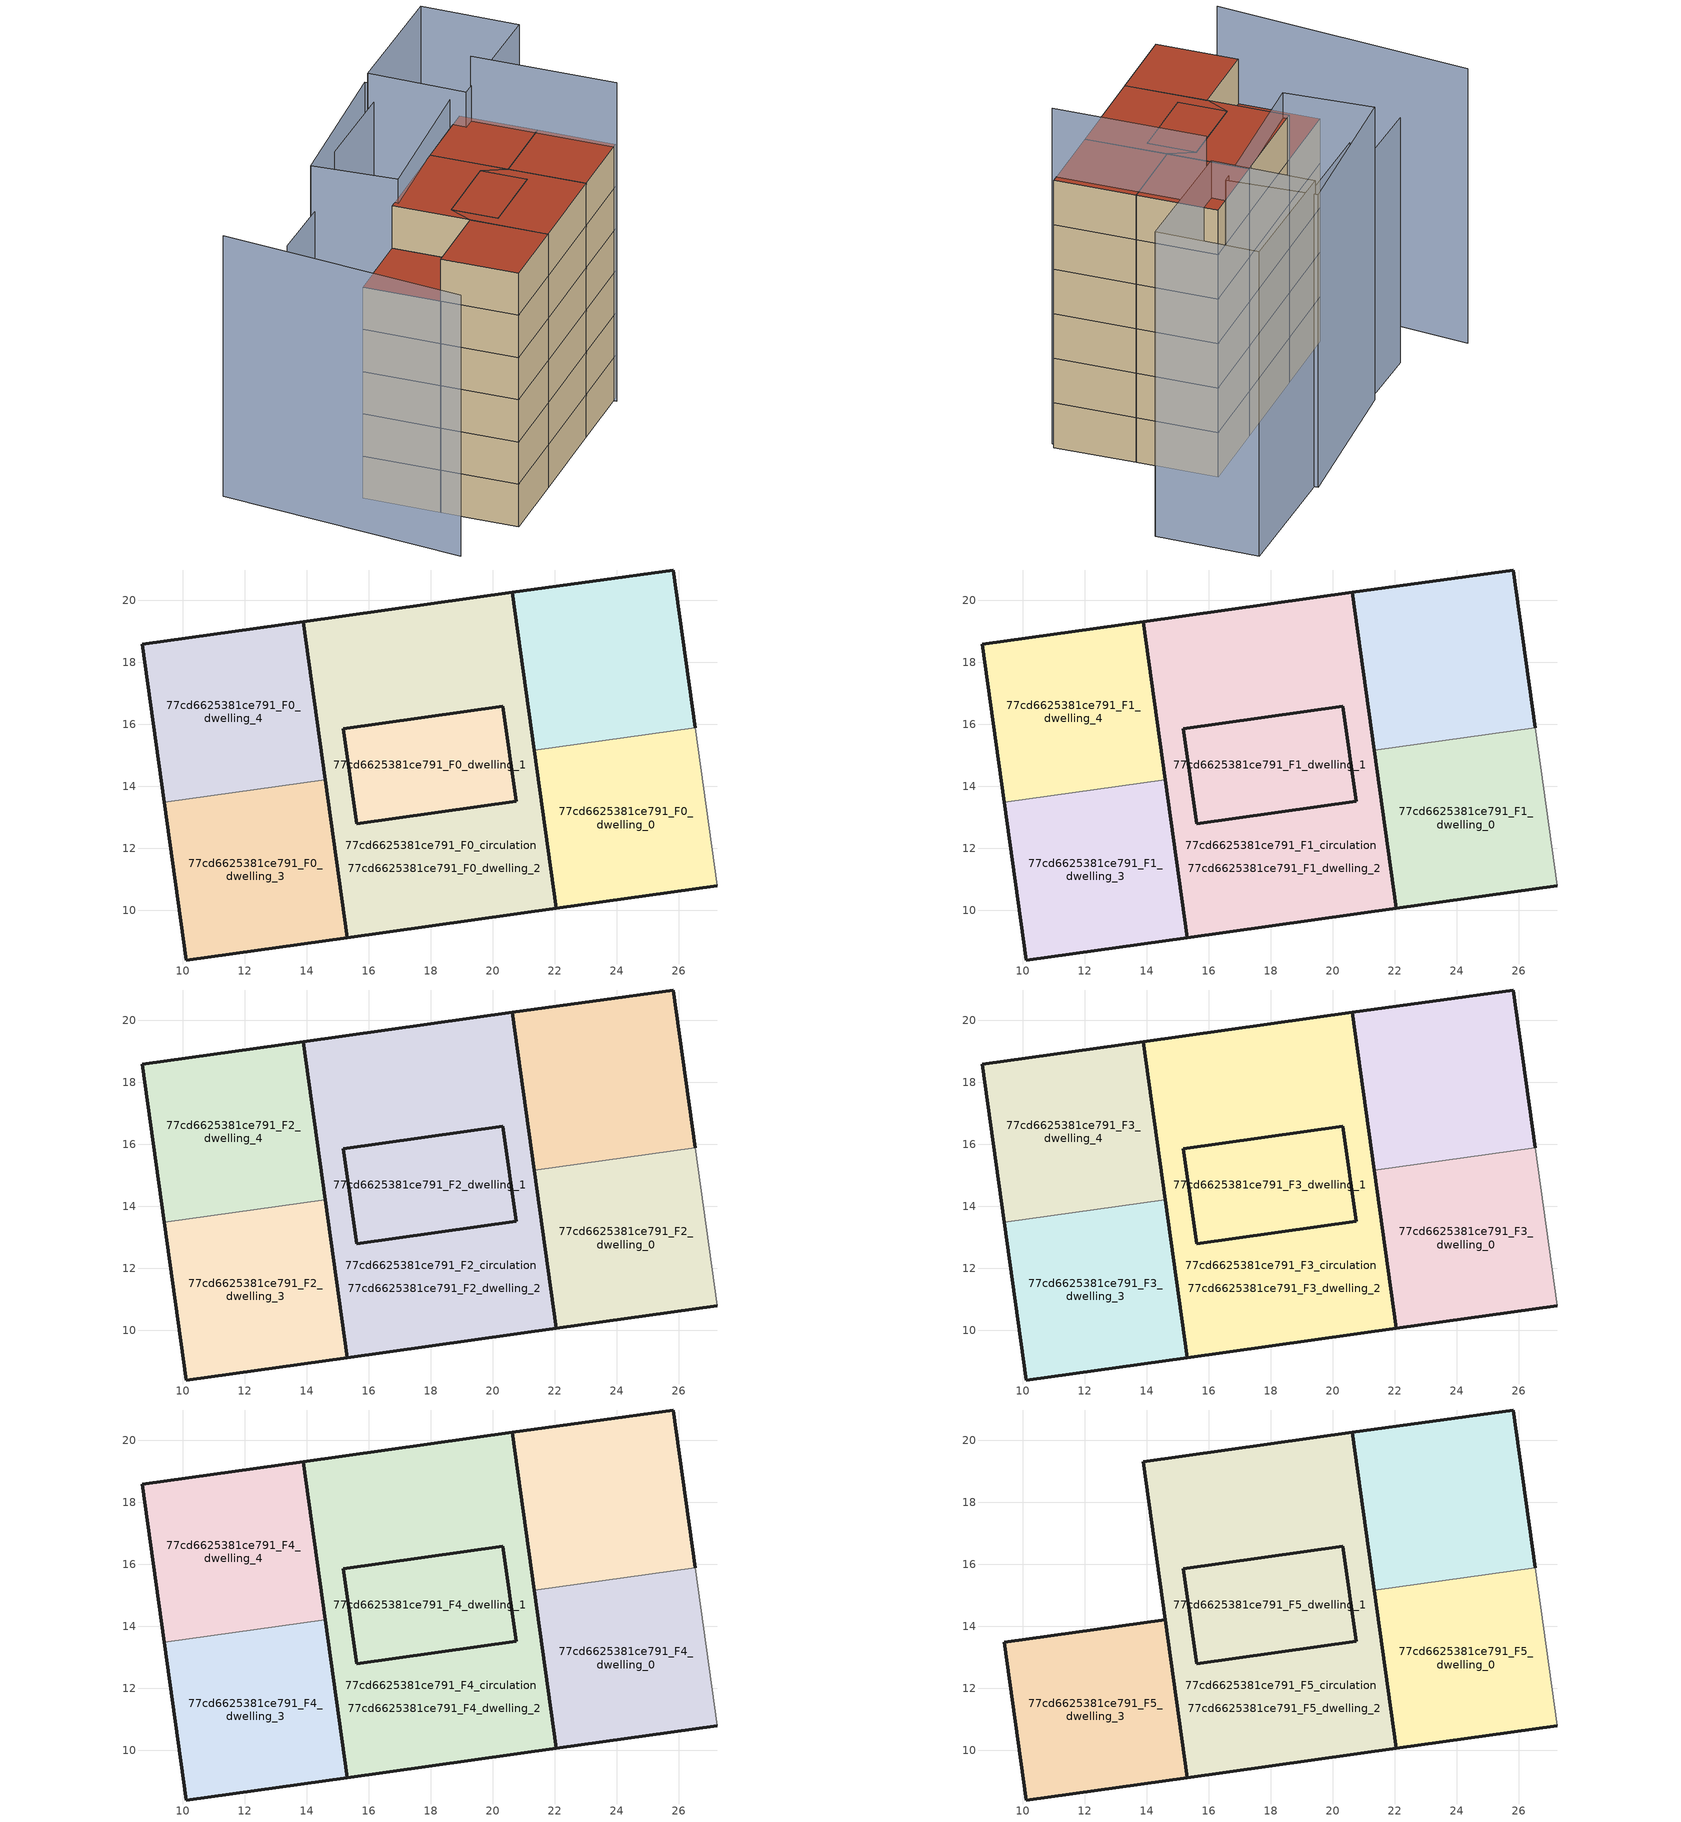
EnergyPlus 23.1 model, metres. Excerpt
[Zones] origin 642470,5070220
77cd6625381ce791_F0_dwelling_0
 floor ground (EU_floor_Construction): 26.55,15.88 27.26,10.78 22.05,10.06 21.34,15.15 z0
 wall outside (EU_wall_Construction): 21.34,15.15 22.05,10.06 27.26,10.78 z0:3
 wall adiabatic (EU_wall_Construction): 27.26,10.78 26.55,15.88 z0:3
 wall to 77cd6625381ce791_F0_dwelling_1 (EU_wall_Construction): 26.55,15.88 21.34,15.15 z0:3
77cd6625381ce791_F0_dwelling_1
 floor ground (EU_floor_Construction): 25.83,20.98 26.55,15.88 21.34,15.15 20.63,20.25 z0; 20.63,20.25 21.34,15.15 22.05,10.06 15.31,9.11 14.6,14.21 13.89,19.31 z0
 wall outside (EU_wall_Construction): 26.55,15.88 25.83,20.98 20.63,20.25 21.34,15.15 z0:3
77cd6625381ce791_F0_dwelling_2
 floor ground (EU_floor_Construction): 25.83,20.98 26.55,15.88 21.34,15.15 20.63,20.25 z0; 20.63,20.25 21.34,15.15 20.33,16.57 15.18,15.85 14.6,14.21 13.89,19.31 z0; 21.34,15.15 22.05,10.06 15.31,9.11 14.6,14.21 15.18,15.85 15.61,12.79 20.76,13.51 20.33,16.57 z0; 20.33,16.57 20.76,13.51 15.61,12.79 15.18,15.85 z0
 wall outside (EU_wall_Construction): 15.31,9.11 22.05,10.06 21.34,15.15 20.63,20.25 13.89,19.31 14.6,14.21 15.31,9.11 z0:3
77cd6625381ce791_F0_dwelling_3
 floor ground (EU_floor_Construction): 14.6,14.21 15.31,9.11 10.11,8.39 9.39,13.49 z0
 wall outside (EU_wall_Construction): 9.39,13.49 10.11,8.39 15.31,9.11 14.6,14.21 z0:3
 wall to 77cd6625381ce791_F0_dwelling_4 (EU_wall_Construction): 14.6,14.21 9.39,13.49 z0:3
77cd6625381ce791_F0_dwelling_4
 floor ground (EU_floor_Construction): 13.89,19.31 14.6,14.21 9.39,13.49 8.68,18.58 z0
 wall outside (EU_wall_Construction): 14.6,14.21 13.89,19.31 8.68,18.58 9.39,13.49 z0:3
77cd6625381ce791_F0_circulation
 floor ground (EU_floor_Construction): 20.33,16.57 20.76,13.51 15.61,12.79 15.18,15.85 z0; 21.34,15.15 22.05,10.06 15.31,9.11 14.6,14.21 15.18,15.85 15.61,12.79 20.76,13.51 20.33,16.57 z0; 20.63,20.25 21.34,15.15 20.33,16.57 15.18,15.85 14.6,14.21 13.89,19.31 z0
 wall outside (EU_wall_Construction): 15.18,15.85 15.61,12.79 20.76,13.51 20.33,16.57 15.18,15.85 z0:3
77cd6625381ce791_F1_dwelling_0
 floor to 77cd6625381ce791_F0_dwelling_0 (EU_floor_Construction): 26.55,15.88 27.26,10.78 22.05,10.06 21.34,15.15 z3
 wall outside (EU_wall_Construction): 21.34,15.15 22.05,10.06 27.26,10.78 z3:6
 wall adiabatic (EU_wall_Construction): 27.26,10.78 26.55,15.88 z3:6
 wall to 77cd6625381ce791_F1_dwelling_1 (EU_wall_Construction): 26.55,15.88 21.34,15.15 z3:6
77cd6625381ce791_F1_dwelling_1
 floor outside (EU_floor_Construction): 26.55,15.88 25.83,20.98 20.63,20.25 21.34,15.15 z3
 floor to 77cd6625381ce791_F0_dwelling_1 (EU_floor_Construction): 22.05,10.06 21.34,15.15 20.63,20.25 13.89,19.31 14.6,14.21 15.31,9.11 z3
 wall outside (EU_wall_Construction): 26.55,15.88 25.83,20.98 20.63,20.25 21.34,15.15 z3:6
77cd6625381ce791_F1_dwelling_2
 floor outside (EU_floor_Construction): 20.63,20.25 21.34,15.15 20.33,16.57 15.18,15.85 14.6,14.21 13.89,19.31 z3; 20.33,16.57 20.76,13.51 15.61,12.79 15.18,15.85 z3
 floor to 77cd6625381ce791_F0_dwelling_2 (EU_floor_Construction): 25.83,20.98 26.55,15.88 21.34,15.15 20.63,20.25 z3; 21.34,15.15 22.05,10.06 15.31,9.11 14.6,14.21 15.18,15.85 15.61,12.79 20.76,13.51 20.33,16.57 z3
 wall outside (EU_wall_Construction): 15.31,9.11 22.05,10.06 21.34,15.15 20.63,20.25 13.89,19.31 14.6,14.21 15.31,9.11 z3:6
77cd6625381ce791_F1_dwelling_3
 floor to 77cd6625381ce791_F0_dwelling_3 (EU_floor_Construction): 14.6,14.21 15.31,9.11 10.11,8.39 9.39,13.49 z3
 wall outside (EU_wall_Construction): 9.39,13.49 10.11,8.39 15.31,9.11 14.6,14.21 z3:6
 wall to 77cd6625381ce791_F1_dwelling_4 (EU_wall_Construction): 14.6,14.21 9.39,13.49 z3:6
77cd6625381ce791_F1_dwelling_4
 floor to 77cd6625381ce791_F0_dwelling_4 (EU_floor_Construction): 13.89,19.31 14.6,14.21 9.39,13.49 8.68,18.58 z3
 wall outside (EU_wall_Construction): 14.6,14.21 13.89,19.31 8.68,18.58 9.39,13.49 z3:6
77cd6625381ce791_F1_circulation
 floor to 77cd6625381ce791_F0_circulation (EU_floor_Construction): 20.33,16.57 20.76,13.51 15.61,12.79 15.18,15.85 z3; 21.34,15.15 22.05,10.06 15.31,9.11 14.6,14.21 15.18,15.85 15.61,12.79 20.76,13.51 20.33,16.57 z3; 20.63,20.25 21.34,15.15 20.33,16.57 15.18,15.85 14.6,14.21 13.89,19.31 z3
 wall outside (EU_wall_Construction): 15.18,15.85 15.61,12.79 20.76,13.51 20.33,16.57 15.18,15.85 z3:6
77cd6625381ce791_F2_dwelling_0
 floor to 77cd6625381ce791_F1_dwelling_0 (EU_floor_Construction): 26.55,15.88 27.26,10.78 22.05,10.06 21.34,15.15 z6
 wall outside (EU_wall_Construction): 21.34,15.15 22.05,10.06 27.26,10.78 z6:9
 wall adiabatic (EU_wall_Construction): 27.26,10.78 26.55,15.88 z6:9
 wall to 77cd6625381ce791_F2_dwelling_1 (EU_wall_Construction): 26.55,15.88 21.34,15.15 z6:9
77cd6625381ce791_F2_dwelling_1
 floor outside (EU_floor_Construction): 26.55,15.88 25.83,20.98 20.63,20.25 21.34,15.15 z6
 floor to 77cd6625381ce791_F1_dwelling_1 (EU_floor_Construction): 22.05,10.06 21.34,15.15 20.63,20.25 13.89,19.31 14.6,14.21 15.31,9.11 z6
 wall outside (EU_wall_Construction): 26.55,15.88 25.83,20.98 20.63,20.25 21.34,15.15 z6:9
77cd6625381ce791_F2_dwelling_2
 floor outside (EU_floor_Construction): 20.63,20.25 21.34,15.15 20.33,16.57 15.18,15.85 14.6,14.21 13.89,19.31 z6; 20.33,16.57 20.76,13.51 15.61,12.79 15.18,15.85 z6
 floor to 77cd6625381ce791_F1_dwelling_2 (EU_floor_Construction): 25.83,20.98 26.55,15.88 21.34,15.15 20.63,20.25 z6; 21.34,15.15 22.05,10.06 15.31,9.11 14.6,14.21 15.18,15.85 15.61,12.79 20.76,13.51 20.33,16.57 z6
 wall outside (EU_wall_Construction): 15.31,9.11 22.05,10.06 21.34,15.15 20.63,20.25 13.89,19.31 14.6,14.21 15.31,9.11 z6:9
77cd6625381ce791_F2_dwelling_3
 floor to 77cd6625381ce791_F1_dwelling_3 (EU_floor_Construction): 14.6,14.21 15.31,9.11 10.11,8.39 9.39,13.49 z6
 wall outside (EU_wall_Construction): 9.39,13.49 10.11,8.39 15.31,9.11 14.6,14.21 z6:9
 wall to 77cd6625381ce791_F2_dwelling_4 (EU_wall_Construction): 14.6,14.21 9.39,13.49 z6:9
77cd6625381ce791_F2_dwelling_4
 floor to 77cd6625381ce791_F1_dwelling_4 (EU_floor_Construction): 13.89,19.31 14.6,14.21 9.39,13.49 8.68,18.58 z6
 wall outside (EU_wall_Construction): 14.6,14.21 13.89,19.31 8.68,18.58 9.39,13.49 z6:9
77cd6625381ce791_F2_circulation
 floor to 77cd6625381ce791_F1_circulation (EU_floor_Construction): 20.33,16.57 20.76,13.51 15.61,12.79 15.18,15.85 z6; 21.34,15.15 22.05,10.06 15.31,9.11 14.6,14.21 15.18,15.85 15.61,12.79 20.76,13.51 20.33,16.57 z6; 20.63,20.25 21.34,15.15 20.33,16.57 15.18,15.85 14.6,14.21 13.89,19.31 z6
 wall outside (EU_wall_Construction): 15.18,15.85 15.61,12.79 20.76,13.51 20.33,16.57 15.18,15.85 z6:9
77cd6625381ce791_F3_dwelling_0
 floor to 77cd6625381ce791_F2_dwelling_0 (EU_floor_Construction): 26.55,15.88 27.26,10.78 22.05,10.06 21.34,15.15 z9
 wall outside (EU_wall_Construction): 21.34,15.15 22.05,10.06 27.26,10.78 z9:12
 wall adiabatic (EU_wall_Construction): 27.26,10.78 26.55,15.88 z9:12
 wall to 77cd6625381ce791_F3_dwelling_1 (EU_wall_Construction): 26.55,15.88 21.34,15.15 z9:12
77cd6625381ce791_F3_dwelling_1
 floor outside (EU_floor_Construction): 26.55,15.88 25.83,20.98 20.63,20.25 21.34,15.15 z9
 floor to 77cd6625381ce791_F2_dwelling_1 (EU_floor_Construction): 22.05,10.06 21.34,15.15 20.63,20.25 13.89,19.31 14.6,14.21 15.31,9.11 z9
 wall outside (EU_wall_Construction): 26.55,15.88 25.83,20.98 20.63,20.25 21.34,15.15 z9:12
77cd6625381ce791_F3_dwelling_2
 floor outside (EU_floor_Construction): 20.63,20.25 21.34,15.15 20.33,16.57 15.18,15.85 14.6,14.21 13.89,19.31 z9; 20.33,16.57 20.76,13.51 15.61,12.79 15.18,15.85 z9
 floor to 77cd6625381ce791_F2_dwelling_2 (EU_floor_Construction): 25.83,20.98 26.55,15.88 21.34,15.15 20.63,20.25 z9; 21.34,15.15 22.05,10.06 15.31,9.11 14.6,14.21 15.18,15.85 15.61,12.79 20.76,13.51 20.33,16.57 z9
 wall outside (EU_wall_Construction): 15.31,9.11 22.05,10.06 21.34,15.15 20.63,20.25 13.89,19.31 14.6,14.21 15.31,9.11 z9:12
77cd6625381ce791_F3_dwelling_3
 floor to 77cd6625381ce791_F2_dwelling_3 (EU_floor_Construction): 14.6,14.21 15.31,9.11 10.11,8.39 9.39,13.49 z9
 wall outside (EU_wall_Construction): 9.39,13.49 10.11,8.39 15.31,9.11 14.6,14.21 z9:12
 wall to 77cd6625381ce791_F3_dwelling_4 (EU_wall_Construction): 14.6,14.21 9.39,13.49 z9:12
77cd6625381ce791_F3_dwelling_4
 floor to 77cd6625381ce791_F2_dwelling_4 (EU_floor_Construction): 13.89,19.31 14.6,14.21 9.39,13.49 8.68,18.58 z9
 wall outside (EU_wall_Construction): 14.6,14.21 13.89,19.31 8.68,18.58 9.39,13.49 z9:12
77cd6625381ce791_F3_circulation
 floor to 77cd6625381ce791_F2_circulation (EU_floor_Construction): 20.33,16.57 20.76,13.51 15.61,12.79 15.18,15.85 z9; 21.34,15.15 22.05,10.06 15.31,9.11 14.6,14.21 15.18,15.85 15.61,12.79 20.76,13.51 20.33,16.57 z9; 20.63,20.25 21.34,15.15 20.33,16.57 15.18,15.85 14.6,14.21 13.89,19.31 z9
 wall outside (EU_wall_Construction): 15.18,15.85 15.61,12.79 20.76,13.51 20.33,16.57 15.18,15.85 z9:12
77cd6625381ce791_F4_dwelling_0
 floor to 77cd6625381ce791_F3_dwelling_0 (EU_floor_Construction): 26.55,15.88 27.26,10.78 22.05,10.06 21.34,15.15 z12
 wall outside (EU_wall_Construction): 21.34,15.15 22.05,10.06 27.26,10.78 z12:15
 wall adiabatic (EU_wall_Construction): 27.26,10.78 26.55,15.88 z12:15
 wall to 77cd6625381ce791_F4_dwelling_1 (EU_wall_Construction): 26.55,15.88 21.34,15.15 z12:15
77cd6625381ce791_F4_dwelling_1
 floor outside (EU_floor_Construction): 26.55,15.88 25.83,20.98 20.63,20.25 21.34,15.15 z12
 floor to 77cd6625381ce791_F3_dwelling_1 (EU_floor_Construction): 22.05,10.06 21.34,15.15 20.63,20.25 13.89,19.31 14.6,14.21 15.31,9.11 z12
 wall outside (EU_wall_Construction): 26.55,15.88 25.83,20.98 20.63,20.25 21.34,15.15 z12:15
77cd6625381ce791_F4_dwelling_2
 floor outside (EU_floor_Construction): 20.63,20.25 21.34,15.15 20.33,16.57 15.18,15.85 14.6,14.21 13.89,19.31 z12; 20.33,16.57 20.76,13.51 15.61,12.79 15.18,15.85 z12
 floor to 77cd6625381ce791_F3_dwelling_2 (EU_floor_Construction): 25.83,20.98 26.55,15.88 21.34,15.15 20.63,20.25 z12; 21.34,15.15 22.05,10.06 15.31,9.11 14.6,14.21 15.18,15.85 15.61,12.79 20.76,13.51 20.33,16.57 z12
 wall outside (EU_wall_Construction): 15.31,9.11 22.05,10.06 21.34,15.15 20.63,20.25 13.89,19.31 14.6,14.21 15.31,9.11 z12:15
77cd6625381ce791_F4_dwelling_3
 floor to 77cd6625381ce791_F3_dwelling_3 (EU_floor_Construction): 14.6,14.21 15.31,9.11 10.11,8.39 9.39,13.49 z12
 wall outside (EU_wall_Construction): 9.39,13.49 10.11,8.39 15.31,9.11 14.6,14.21 z12:15
 wall to 77cd6625381ce791_F4_dwelling_4 (EU_wall_Construction): 14.6,14.21 9.39,13.49 z12:15
77cd6625381ce791_F4_dwelling_4
 floor to 77cd6625381ce791_F3_dwelling_4 (EU_floor_Construction): 13.89,19.31 14.6,14.21 9.39,13.49 8.68,18.58 z12
 wall outside (EU_wall_Construction): 14.6,14.21 13.89,19.31 8.68,18.58 9.39,13.49 z12:15
 roof outside (EU_roof_Construction): 14.6,14.21 13.89,19.31 8.68,18.58 9.39,13.49 z15
77cd6625381ce791_F4_circulation
 floor to 77cd6625381ce791_F3_circulation (EU_floor_Construction): 20.33,16.57 20.76,13.51 15.61,12.79 15.18,15.85 z12; 21.34,15.15 22.05,10.06 15.31,9.11 14.6,14.21 15.18,15.85 15.61,12.79 20.76,13.51 20.33,16.57 z12; 20.63,20.25 21.34,15.15 20.33,16.57 15.18,15.85 14.6,14.21 13.89,19.31 z12
 wall outside (EU_wall_Construction): 15.18,15.85 15.61,12.79 20.76,13.51 20.33,16.57 15.18,15.85 z12:15
77cd6625381ce791_F5_dwelling_0
 floor to 77cd6625381ce791_F4_dwelling_0 (EU_floor_Construction): 26.55,15.88 27.26,10.78 22.05,10.06 21.34,15.15 z15
 wall outside (EU_wall_Construction): 21.34,15.15 22.05,10.06 27.26,10.78 z15:18
 wall adiabatic (EU_wall_Construction): 27.26,10.78 26.55,15.88 z15:18
 wall to 77cd6625381ce791_F5_dwelling_1 (EU_wall_Construction): 26.55,15.88 21.34,15.15 z15:18
 roof outside (EU_roof_Construction): 27.26,10.78 26.55,15.88 21.34,15.15 22.05,10.06 z18
77cd6625381ce791_F5_dwelling_1
 floor outside (EU_floor_Construction): 26.55,15.88 25.83,20.98 20.63,20.25 21.34,15.15 z15
 floor to 77cd6625381ce791_F4_dwelling_1 (EU_floor_Construction): 22.05,10.06 21.34,15.15 20.63,20.25 13.89,19.31 14.6,14.21 15.31,9.11 z15
 wall outside (EU_wall_Construction): 26.55,15.88 25.83,20.98 20.63,20.25 21.34,15.15 z15:18
 roof outside (EU_roof_Construction): 20.63,20.25 21.34,15.15 22.05,10.06 15.31,9.11 14.6,14.21 13.89,19.31 z18; 25.83,20.98 26.55,15.88 21.34,15.15 20.63,20.25 z18
77cd6625381ce791_F5_dwelling_2
 floor outside (EU_floor_Construction): 20.63,20.25 21.34,15.15 20.33,16.57 15.18,15.85 14.6,14.21 13.89,19.31 z15; 20.33,16.57 20.76,13.51 15.61,12.79 15.18,15.85 z15
 floor to 77cd6625381ce791_F4_dwelling_2 (EU_floor_Construction): 25.83,20.98 26.55,15.88 21.34,15.15 20.63,20.25 z15; 21.34,15.15 22.05,10.06 15.31,9.11 14.6,14.21 15.18,15.85 15.61,12.79 20.76,13.51 20.33,16.57 z15
 wall outside (EU_wall_Construction): 15.31,9.11 22.05,10.06 21.34,15.15 20.63,20.25 13.89,19.31 14.6,14.21 15.31,9.11 z15:18
 roof outside (EU_roof_Construction): 22.05,10.06 21.34,15.15 20.33,16.57 20.76,13.51 15.61,12.79 15.18,15.85 14.6,14.21 15.31,9.11 z18; 21.34,15.15 20.63,20.25 13.89,19.31 14.6,14.21 15.18,15.85 20.33,16.57 z18; 26.55,15.88 25.83,20.98 20.63,20.25 21.34,15.15 z18; 20.76,13.51 20.33,16.57 15.18,15.85 15.61,12.79 z18
77cd6625381ce791_F5_dwelling_3
 floor to 77cd6625381ce791_F4_dwelling_3 (EU_floor_Construction): 14.6,14.21 15.31,9.11 10.11,8.39 9.39,13.49 z15
 wall outside (EU_wall_Construction): 15.31,9.11 14.6,14.21 9.39,13.49 10.11,8.39 15.31,9.11 z15:18
 roof outside (EU_roof_Construction): 15.31,9.11 14.6,14.21 9.39,13.49 10.11,8.39 z18
77cd6625381ce791_F5_circulation
 floor to 77cd6625381ce791_F4_circulation (EU_floor_Construction): 20.33,16.57 20.76,13.51 15.61,12.79 15.18,15.85 z15; 21.34,15.15 22.05,10.06 15.31,9.11 14.6,14.21 15.18,15.85 15.61,12.79 20.76,13.51 20.33,16.57 z15; 20.63,20.25 21.34,15.15 20.33,16.57 15.18,15.85 14.6,14.21 13.89,19.31 z15
 wall outside (EU_wall_Construction): 15.18,15.85 15.61,12.79 20.76,13.51 20.33,16.57 15.18,15.85 z15:18
 roof outside (EU_roof_Construction): 20.76,13.51 20.33,16.57 15.18,15.85 15.61,12.79 z18; 21.34,15.15 20.63,20.25 13.89,19.31 14.6,14.21 15.18,15.85 20.33,16.57 z18; 22.05,10.06 21.34,15.15 20.33,16.57 20.76,13.51 15.61,12.79 15.18,15.85 14.6,14.21 15.31,9.11 z18
shading: 4.83,26.31 5.16,9.83 z0:18.5; 26.89,10.5 25.57,20.03 z0:22.6; 25.17,21.11 14.36,19.12 / 14.36,19.12 13.33,24.7 / 13.33,24.7 24.14,26.7 / 24.14,26.7 25.17,21.11 z0:19.7; 23.97,26.42 32.98,27.53 / 32.98,27.53 33.79,21.04 / 33.79,21.04 24.77,19.93 / 24.77,19.93 23.97,26.42 z0:20.5; 23.28,25.63 16.66,24.82 z0:19; 16.66,24.82 8.76,23.92 z0:16.5
[Building]
EU S2 Campaign: North Axis=0; Terrain=City; Solar Distribution=FullExterior
[Site:Location]
Lyon-Bron: Latitude=45.75; Longitude=5; Time Zone=1; Elevation=198
[SizingPeriod:WeatherFileDays]
AnnualSizingPeriod: Begin Month=1; Begin Day of Month=1; End Month=12; End Day of Month=31; Day of Week for Start Day=Monday; Use Weather File Daylight Saving Period=No; Use Weather File Rain and Snow Indicators=No
[MATERIAL]
EU_InternalMass_Material: Roughness=MediumRough; Thickness=0.1; Conductivity=1; Density=1800; Specific Heat=900; Thermal Absorptance=0.9; Solar Absorptance=0.7; Visible Absorptance=0.7
[MATERIAL:NOMASS] Roughness=MediumRough; Thermal Absorptance=0.9; Solar Absorptance=0.7; Visible Absorptance=0.7
Name | Thermal Resistance
EU_wall_NoMass | 0.776494
EU_roof_NoMass | 0.486893
EU_floor_NoMass | 0.421597
[CONSTRUCTION]
EU_wall_Construction: EU_wall_NoMass
EU_roof_Construction: EU_roof_NoMass
EU_floor_Construction: EU_floor_NoMass
EU_InternalMass_Construction: EU_InternalMass_Material
[ZONE] Type=1; Multiplier=1; Ceiling Height=autocalculate; Floor Area=autocalculate; Part of Total Floor Area=Yes
Name | Volume
77cd6625381ce791_F0_dwelling_0; 77cd6625381ce791_F1_dwelling_0; 77cd6625381ce791_F2_dwelling_0; 77cd6625381ce791_F3_dwelling_0; 77cd6625381ce791_F4_dwelling_0; 77cd6625381ce791_F5_dwelling_0; 77cd6625381ce791_F0_dwelling_4; 77cd6625381ce791_F1_dwelling_4; 77cd6625381ce791_F2_dwelling_4; 77cd6625381ce791_F3_dwelling_4; 77cd6625381ce791_F4_dwelling_4 | 81.104
77cd6625381ce791_F0_dwelling_1; 77cd6625381ce791_F1_dwelling_1; 77cd6625381ce791_F2_dwelling_1; 77cd6625381ce791_F3_dwelling_1; 77cd6625381ce791_F4_dwelling_1; 77cd6625381ce791_F5_dwelling_1 | 291.437
77cd6625381ce791_F0_dwelling_2 | 291.439
77cd6625381ce791_F1_dwelling_2; 77cd6625381ce791_F2_dwelling_2; 77cd6625381ce791_F3_dwelling_2; 77cd6625381ce791_F4_dwelling_2; 77cd6625381ce791_F5_dwelling_2 | 291.44
77cd6625381ce791_F0_dwelling_3; 77cd6625381ce791_F1_dwelling_3; 77cd6625381ce791_F2_dwelling_3; 77cd6625381ce791_F3_dwelling_3; 77cd6625381ce791_F4_dwelling_3; 77cd6625381ce791_F5_dwelling_3 | 81.1033
77cd6625381ce791_F0_circulation; 77cd6625381ce791_F1_circulation; 77cd6625381ce791_F2_circulation; 77cd6625381ce791_F3_circulation; 77cd6625381ce791_F4_circulation; 77cd6625381ce791_F5_circulation | 210.335
[INTERNALMASS] Construction=EU_InternalMass_Construction
Name | Zone or ZoneList | Surface Area
77cd6625381ce791_F0_dwelling_0_EU_InternalMass | 77cd6625381ce791_F0_dwelling_0 | 27.0345
77cd6625381ce791_F0_dwelling_1_EU_InternalMass | 77cd6625381ce791_F0_dwelling_1 | 27.0345
77cd6625381ce791_F0_dwelling_2_EU_InternalMass | 77cd6625381ce791_F0_dwelling_2 | 54.069
77cd6625381ce791_F0_dwelling_3_EU_InternalMass | 77cd6625381ce791_F0_dwelling_3 | 27.0345
77cd6625381ce791_F0_dwelling_4_EU_InternalMass | 77cd6625381ce791_F0_dwelling_4 | 27.0345
77cd6625381ce791_F1_dwelling_0_EU_InternalMass | 77cd6625381ce791_F1_dwelling_0 | 27.0345
77cd6625381ce791_F1_dwelling_1_EU_InternalMass | 77cd6625381ce791_F1_dwelling_1 | 27.0345
77cd6625381ce791_F1_dwelling_2_EU_InternalMass | 77cd6625381ce791_F1_dwelling_2 | 54.069
77cd6625381ce791_F1_dwelling_3_EU_InternalMass | 77cd6625381ce791_F1_dwelling_3 | 27.0345
77cd6625381ce791_F1_dwelling_4_EU_InternalMass | 77cd6625381ce791_F1_dwelling_4 | 27.0345
77cd6625381ce791_F2_dwelling_0_EU_InternalMass | 77cd6625381ce791_F2_dwelling_0 | 27.0345
77cd6625381ce791_F2_dwelling_1_EU_InternalMass | 77cd6625381ce791_F2_dwelling_1 | 27.0345
77cd6625381ce791_F2_dwelling_2_EU_InternalMass | 77cd6625381ce791_F2_dwelling_2 | 54.069
77cd6625381ce791_F2_dwelling_3_EU_InternalMass | 77cd6625381ce791_F2_dwelling_3 | 27.0345
77cd6625381ce791_F2_dwelling_4_EU_InternalMass | 77cd6625381ce791_F2_dwelling_4 | 27.0345
77cd6625381ce791_F3_dwelling_0_EU_InternalMass | 77cd6625381ce791_F3_dwelling_0 | 27.0345
77cd6625381ce791_F3_dwelling_1_EU_InternalMass | 77cd6625381ce791_F3_dwelling_1 | 27.0345
77cd6625381ce791_F3_dwelling_2_EU_InternalMass | 77cd6625381ce791_F3_dwelling_2 | 54.069
77cd6625381ce791_F3_dwelling_3_EU_InternalMass | 77cd6625381ce791_F3_dwelling_3 | 27.0345
77cd6625381ce791_F3_dwelling_4_EU_InternalMass | 77cd6625381ce791_F3_dwelling_4 | 27.0345
77cd6625381ce791_F4_dwelling_0_EU_InternalMass | 77cd6625381ce791_F4_dwelling_0 | 27.0345
77cd6625381ce791_F4_dwelling_1_EU_InternalMass | 77cd6625381ce791_F4_dwelling_1 | 27.0345
77cd6625381ce791_F4_dwelling_2_EU_InternalMass | 77cd6625381ce791_F4_dwelling_2 | 54.069
77cd6625381ce791_F4_dwelling_3_EU_InternalMass | 77cd6625381ce791_F4_dwelling_3 | 27.0345
77cd6625381ce791_F4_dwelling_4_EU_InternalMass | 77cd6625381ce791_F4_dwelling_4 | 27.0345
77cd6625381ce791_F5_dwelling_0_EU_InternalMass | 77cd6625381ce791_F5_dwelling_0 | 40.5517
77cd6625381ce791_F5_dwelling_1_EU_InternalMass | 77cd6625381ce791_F5_dwelling_1 | 40.5517
77cd6625381ce791_F5_dwelling_2_EU_InternalMass | 77cd6625381ce791_F5_dwelling_2 | 40.5517
77cd6625381ce791_F5_dwelling_3_EU_InternalMass | 77cd6625381ce791_F5_dwelling_3 | 40.5517
[OTHEREQUIPMENT] Fuel Type=Electricity; Design Level Calculation Method=Watts/Area; Power per Zone Floor Area=1; Fraction Latent=0; Fraction Radiant=0; Fraction Lost=0; Carbon Dioxide Generation Rate=0; EndUse Subcategory=EU_Step8_InternalGains
Name | Zone or ZoneList or Space or SpaceList | Schedule
EU_Step8_InternalGain_77cd6625381ce791_F0_dwelling_0_f000 | 77cd6625381ce791_F0_dwelling_0 | EU_Step8_GainSchedule_77cd6625381ce791_F0_dwelling_0_f000
EU_Step8_InternalGain_77cd6625381ce791_F0_dwelling_1_f000 | 77cd6625381ce791_F0_dwelling_1 | EU_Step8_GainSchedule_77cd6625381ce791_F0_dwelling_1_f000
EU_Step8_InternalGain_77cd6625381ce791_F0_dwelling_2_f000 | 77cd6625381ce791_F0_dwelling_2 | EU_Step8_GainSchedule_77cd6625381ce791_F0_dwelling_2_f000
EU_Step8_InternalGain_77cd6625381ce791_F0_dwelling_3_f000 | 77cd6625381ce791_F0_dwelling_3 | EU_Step8_GainSchedule_77cd6625381ce791_F0_dwelling_3_f000
EU_Step8_InternalGain_77cd6625381ce791_F0_dwelling_4_f000 | 77cd6625381ce791_F0_dwelling_4 | EU_Step8_GainSchedule_77cd6625381ce791_F0_dwelling_4_f000
EU_Step8_InternalGain_77cd6625381ce791_F1_dwelling_0_f000 | 77cd6625381ce791_F1_dwelling_0 | EU_Step8_GainSchedule_77cd6625381ce791_F1_dwelling_0_f000
EU_Step8_InternalGain_77cd6625381ce791_F1_dwelling_1_f000 | 77cd6625381ce791_F1_dwelling_1 | EU_Step8_GainSchedule_77cd6625381ce791_F1_dwelling_1_f000
EU_Step8_InternalGain_77cd6625381ce791_F1_dwelling_2_f000 | 77cd6625381ce791_F1_dwelling_2 | EU_Step8_GainSchedule_77cd6625381ce791_F1_dwelling_2_f000
EU_Step8_InternalGain_77cd6625381ce791_F1_dwelling_3_f000 | 77cd6625381ce791_F1_dwelling_3 | EU_Step8_GainSchedule_77cd6625381ce791_F1_dwelling_3_f000
EU_Step8_InternalGain_77cd6625381ce791_F1_dwelling_4_f000 | 77cd6625381ce791_F1_dwelling_4 | EU_Step8_GainSchedule_77cd6625381ce791_F1_dwelling_4_f000
EU_Step8_InternalGain_77cd6625381ce791_F2_dwelling_0_f000 | 77cd6625381ce791_F2_dwelling_0 | EU_Step8_GainSchedule_77cd6625381ce791_F2_dwelling_0_f000
EU_Step8_InternalGain_77cd6625381ce791_F2_dwelling_1_f000 | 77cd6625381ce791_F2_dwelling_1 | EU_Step8_GainSchedule_77cd6625381ce791_F2_dwelling_1_f000
EU_Step8_InternalGain_77cd6625381ce791_F2_dwelling_2_f000 | 77cd6625381ce791_F2_dwelling_2 | EU_Step8_GainSchedule_77cd6625381ce791_F2_dwelling_2_f000
EU_Step8_InternalGain_77cd6625381ce791_F2_dwelling_3_f000 | 77cd6625381ce791_F2_dwelling_3 | EU_Step8_GainSchedule_77cd6625381ce791_F2_dwelling_3_f000
EU_Step8_InternalGain_77cd6625381ce791_F2_dwelling_4_f000 | 77cd6625381ce791_F2_dwelling_4 | EU_Step8_GainSchedule_77cd6625381ce791_F2_dwelling_4_f000
EU_Step8_InternalGain_77cd6625381ce791_F3_dwelling_0_f000 | 77cd6625381ce791_F3_dwelling_0 | EU_Step8_GainSchedule_77cd6625381ce791_F3_dwelling_0_f000
EU_Step8_InternalGain_77cd6625381ce791_F3_dwelling_1_f000 | 77cd6625381ce791_F3_dwelling_1 | EU_Step8_GainSchedule_77cd6625381ce791_F3_dwelling_1_f000
EU_Step8_InternalGain_77cd6625381ce791_F3_dwelling_2_f000 | 77cd6625381ce791_F3_dwelling_2 | EU_Step8_GainSchedule_77cd6625381ce791_F3_dwelling_2_f000
EU_Step8_InternalGain_77cd6625381ce791_F3_dwelling_3_f000 | 77cd6625381ce791_F3_dwelling_3 | EU_Step8_GainSchedule_77cd6625381ce791_F3_dwelling_3_f000
EU_Step8_InternalGain_77cd6625381ce791_F3_dwelling_4_f000 | 77cd6625381ce791_F3_dwelling_4 | EU_Step8_GainSchedule_77cd6625381ce791_F3_dwelling_4_f000
EU_Step8_InternalGain_77cd6625381ce791_F4_dwelling_0_f000 | 77cd6625381ce791_F4_dwelling_0 | EU_Step8_GainSchedule_77cd6625381ce791_F4_dwelling_0_f000
EU_Step8_InternalGain_77cd6625381ce791_F4_dwelling_1_f000 | 77cd6625381ce791_F4_dwelling_1 | EU_Step8_GainSchedule_77cd6625381ce791_F4_dwelling_1_f000
EU_Step8_InternalGain_77cd6625381ce791_F4_dwelling_2_f000 | 77cd6625381ce791_F4_dwelling_2 | EU_Step8_GainSchedule_77cd6625381ce791_F4_dwelling_2_f000
EU_Step8_InternalGain_77cd6625381ce791_F4_dwelling_3_f000 | 77cd6625381ce791_F4_dwelling_3 | EU_Step8_GainSchedule_77cd6625381ce791_F4_dwelling_3_f000
EU_Step8_InternalGain_77cd6625381ce791_F4_dwelling_4_f000 | 77cd6625381ce791_F4_dwelling_4 | EU_Step8_GainSchedule_77cd6625381ce791_F4_dwelling_4_f000
EU_Step8_InternalGain_77cd6625381ce791_F5_dwelling_0_f000 | 77cd6625381ce791_F5_dwelling_0 | EU_Step8_GainSchedule_77cd6625381ce791_F5_dwelling_0_f000
EU_Step8_InternalGain_77cd6625381ce791_F5_dwelling_1_f000 | 77cd6625381ce791_F5_dwelling_1 | EU_Step8_GainSchedule_77cd6625381ce791_F5_dwelling_1_f000
EU_Step8_InternalGain_77cd6625381ce791_F5_dwelling_2_f000 | 77cd6625381ce791_F5_dwelling_2 | EU_Step8_GainSchedule_77cd6625381ce791_F5_dwelling_2_f000
EU_Step8_InternalGain_77cd6625381ce791_F5_dwelling_3_f000 | 77cd6625381ce791_F5_dwelling_3 | EU_Step8_GainSchedule_77cd6625381ce791_F5_dwelling_3_f000
[ZONEINFILTRATION:DESIGNFLOWRATE] Schedule=EU_AlwaysOn; Design Flow Rate Calculation Method=Flow/Area; Flow Rate per Floor Area=0.0005; Constant Term Coefficient=1; Temperature Term Coefficient=0; Velocity Term Coefficient=0; Velocity Squared Term Coefficient=0
Name | Zone or ZoneList or Space or SpaceList
EU_Circulation_Infiltration_77cd6625381ce791_F0_circulation | 77cd6625381ce791_F0_circulation
EU_Circulation_Infiltration_77cd6625381ce791_F1_circulation | 77cd6625381ce791_F1_circulation
EU_Circulation_Infiltration_77cd6625381ce791_F2_circulation | 77cd6625381ce791_F2_circulation
EU_Circulation_Infiltration_77cd6625381ce791_F3_circulation | 77cd6625381ce791_F3_circulation
EU_Circulation_Infiltration_77cd6625381ce791_F4_circulation | 77cd6625381ce791_F4_circulation
EU_Circulation_Infiltration_77cd6625381ce791_F5_circulation | 77cd6625381ce791_F5_circulation
[ZONEVENTILATION:DESIGNFLOWRATE] Schedule=EU_AlwaysOn; Design Flow Rate Calculation Method=AirChanges/Hour; Air Changes per Hour=0.693814; Ventilation Type=Natural; Fan Pressure Rise=0; Fan Total Efficiency=1; Constant Term Coefficient=1; Temperature Term Coefficient=0; Velocity Term Coefficient=0; Velocity Squared Term Coefficient=0; Minimum Indoor Temperature=-100; Maximum Indoor Temperature=100; Delta Temperature=-100; Minimum Outdoor Temperature=-100; Maximum Outdoor Temperature=100; Maximum Wind Speed=40
Name | Zone or ZoneList or Space or SpaceList
EU_ConstantAir_77cd6625381ce791_F0_dwelling_0 | 77cd6625381ce791_F0_dwelling_0
EU_ConstantAir_77cd6625381ce791_F0_dwelling_1 | 77cd6625381ce791_F0_dwelling_1
EU_ConstantAir_77cd6625381ce791_F0_dwelling_2 | 77cd6625381ce791_F0_dwelling_2
EU_ConstantAir_77cd6625381ce791_F0_dwelling_3 | 77cd6625381ce791_F0_dwelling_3
EU_ConstantAir_77cd6625381ce791_F0_dwelling_4 | 77cd6625381ce791_F0_dwelling_4
EU_ConstantAir_77cd6625381ce791_F1_dwelling_0 | 77cd6625381ce791_F1_dwelling_0
EU_ConstantAir_77cd6625381ce791_F1_dwelling_1 | 77cd6625381ce791_F1_dwelling_1
EU_ConstantAir_77cd6625381ce791_F1_dwelling_2 | 77cd6625381ce791_F1_dwelling_2
EU_ConstantAir_77cd6625381ce791_F1_dwelling_3 | 77cd6625381ce791_F1_dwelling_3
EU_ConstantAir_77cd6625381ce791_F1_dwelling_4 | 77cd6625381ce791_F1_dwelling_4
EU_ConstantAir_77cd6625381ce791_F2_dwelling_0 | 77cd6625381ce791_F2_dwelling_0
EU_ConstantAir_77cd6625381ce791_F2_dwelling_1 | 77cd6625381ce791_F2_dwelling_1
EU_ConstantAir_77cd6625381ce791_F2_dwelling_2 | 77cd6625381ce791_F2_dwelling_2
EU_ConstantAir_77cd6625381ce791_F2_dwelling_3 | 77cd6625381ce791_F2_dwelling_3
EU_ConstantAir_77cd6625381ce791_F2_dwelling_4 | 77cd6625381ce791_F2_dwelling_4
EU_ConstantAir_77cd6625381ce791_F3_dwelling_0 | 77cd6625381ce791_F3_dwelling_0
EU_ConstantAir_77cd6625381ce791_F3_dwelling_1 | 77cd6625381ce791_F3_dwelling_1
EU_ConstantAir_77cd6625381ce791_F3_dwelling_2 | 77cd6625381ce791_F3_dwelling_2
EU_ConstantAir_77cd6625381ce791_F3_dwelling_3 | 77cd6625381ce791_F3_dwelling_3
EU_ConstantAir_77cd6625381ce791_F3_dwelling_4 | 77cd6625381ce791_F3_dwelling_4
EU_ConstantAir_77cd6625381ce791_F4_dwelling_0 | 77cd6625381ce791_F4_dwelling_0
EU_ConstantAir_77cd6625381ce791_F4_dwelling_1 | 77cd6625381ce791_F4_dwelling_1
EU_ConstantAir_77cd6625381ce791_F4_dwelling_2 | 77cd6625381ce791_F4_dwelling_2
EU_ConstantAir_77cd6625381ce791_F4_dwelling_3 | 77cd6625381ce791_F4_dwelling_3
EU_ConstantAir_77cd6625381ce791_F4_dwelling_4 | 77cd6625381ce791_F4_dwelling_4
EU_ConstantAir_77cd6625381ce791_F5_dwelling_0 | 77cd6625381ce791_F5_dwelling_0
EU_ConstantAir_77cd6625381ce791_F5_dwelling_1 | 77cd6625381ce791_F5_dwelling_1
EU_ConstantAir_77cd6625381ce791_F5_dwelling_2 | 77cd6625381ce791_F5_dwelling_2
EU_ConstantAir_77cd6625381ce791_F5_dwelling_3 | 77cd6625381ce791_F5_dwelling_3
[HVACTEMPLATE:THERMOSTAT] Constant Heating Setpoint=20; Constant Cooling Setpoint=50
EU_HeatOnly_77cd6625381ce791_F0_dwelling_0; EU_HeatOnly_77cd6625381ce791_F0_dwelling_1; EU_HeatOnly_77cd6625381ce791_F0_dwelling_2; EU_HeatOnly_77cd6625381ce791_F0_dwelling_3; EU_HeatOnly_77cd6625381ce791_F0_dwelling_4; EU_HeatOnly_77cd6625381ce791_F1_dwelling_0; EU_HeatOnly_77cd6625381ce791_F1_dwelling_1; EU_HeatOnly_77cd6625381ce791_F1_dwelling_2; EU_HeatOnly_77cd6625381ce791_F1_dwelling_3; EU_HeatOnly_77cd6625381ce791_F1_dwelling_4; EU_HeatOnly_77cd6625381ce791_F2_dwelling_0; EU_HeatOnly_77cd6625381ce791_F2_dwelling_1; EU_HeatOnly_77cd6625381ce791_F2_dwelling_2; EU_HeatOnly_77cd6625381ce791_F2_dwelling_3; EU_HeatOnly_77cd6625381ce791_F2_dwelling_4; EU_HeatOnly_77cd6625381ce791_F3_dwelling_0; EU_HeatOnly_77cd6625381ce791_F3_dwelling_1; EU_HeatOnly_77cd6625381ce791_F3_dwelling_2; EU_HeatOnly_77cd6625381ce791_F3_dwelling_3; EU_HeatOnly_77cd6625381ce791_F3_dwelling_4; EU_HeatOnly_77cd6625381ce791_F4_dwelling_0; EU_HeatOnly_77cd6625381ce791_F4_dwelling_1; EU_HeatOnly_77cd6625381ce791_F4_dwelling_2; EU_HeatOnly_77cd6625381ce791_F4_dwelling_3; EU_HeatOnly_77cd6625381ce791_F4_dwelling_4; EU_HeatOnly_77cd6625381ce791_F5_dwelling_0; EU_HeatOnly_77cd6625381ce791_F5_dwelling_1; EU_HeatOnly_77cd6625381ce791_F5_dwelling_2; EU_HeatOnly_77cd6625381ce791_F5_dwelling_3
[HVACTEMPLATE:ZONE:IDEALLOADSAIRSYSTEM] System Availability Schedule=EU_AlwaysOn; Maximum Heating Supply Air Temperature=50; Minimum Cooling Supply Air Temperature=13; Maximum Heating Supply Air Humidity Ratio=0.0156; Minimum Cooling Supply Air Humidity Ratio=0.0077; Heating Limit=NoLimit; Cooling Limit=NoLimit; Heating Availability Schedule=EU_AlwaysOn; Cooling Availability Schedule=EU_CoolingOff; Dehumidification Control Type=ConstantSensibleHeatRatio; Cooling Sensible Heat Ratio=0.7; Dehumidification Setpoint=60; Humidification Control Type=None; Humidification Setpoint=30; Outdoor Air Method=None; Outdoor Air Flow Rate per Person=0.00944; Outdoor Air Flow Rate per Zone Floor Area=0; Outdoor Air Flow Rate per Zone=0; Demand Controlled Ventilation Type=None; Outdoor Air Economizer Type=NoEconomizer; Heat Recovery Type=None; Sensible Heat Recovery Effectiveness=0.7; Latent Heat Recovery Effectiveness=0.65
Name | Template Thermostat
77cd6625381ce791_F0_dwelling_0 | EU_HeatOnly_77cd6625381ce791_F0_dwelling_0
77cd6625381ce791_F0_dwelling_1 | EU_HeatOnly_77cd6625381ce791_F0_dwelling_1
77cd6625381ce791_F0_dwelling_2 | EU_HeatOnly_77cd6625381ce791_F0_dwelling_2
77cd6625381ce791_F0_dwelling_3 | EU_HeatOnly_77cd6625381ce791_F0_dwelling_3
77cd6625381ce791_F0_dwelling_4 | EU_HeatOnly_77cd6625381ce791_F0_dwelling_4
77cd6625381ce791_F1_dwelling_0 | EU_HeatOnly_77cd6625381ce791_F1_dwelling_0
77cd6625381ce791_F1_dwelling_1 | EU_HeatOnly_77cd6625381ce791_F1_dwelling_1
77cd6625381ce791_F1_dwelling_2 | EU_HeatOnly_77cd6625381ce791_F1_dwelling_2
77cd6625381ce791_F1_dwelling_3 | EU_HeatOnly_77cd6625381ce791_F1_dwelling_3
77cd6625381ce791_F1_dwelling_4 | EU_HeatOnly_77cd6625381ce791_F1_dwelling_4
77cd6625381ce791_F2_dwelling_0 | EU_HeatOnly_77cd6625381ce791_F2_dwelling_0
77cd6625381ce791_F2_dwelling_1 | EU_HeatOnly_77cd6625381ce791_F2_dwelling_1
77cd6625381ce791_F2_dwelling_2 | EU_HeatOnly_77cd6625381ce791_F2_dwelling_2
77cd6625381ce791_F2_dwelling_3 | EU_HeatOnly_77cd6625381ce791_F2_dwelling_3
77cd6625381ce791_F2_dwelling_4 | EU_HeatOnly_77cd6625381ce791_F2_dwelling_4
77cd6625381ce791_F3_dwelling_0 | EU_HeatOnly_77cd6625381ce791_F3_dwelling_0
77cd6625381ce791_F3_dwelling_1 | EU_HeatOnly_77cd6625381ce791_F3_dwelling_1
77cd6625381ce791_F3_dwelling_2 | EU_HeatOnly_77cd6625381ce791_F3_dwelling_2
77cd6625381ce791_F3_dwelling_3 | EU_HeatOnly_77cd6625381ce791_F3_dwelling_3
77cd6625381ce791_F3_dwelling_4 | EU_HeatOnly_77cd6625381ce791_F3_dwelling_4
77cd6625381ce791_F4_dwelling_0 | EU_HeatOnly_77cd6625381ce791_F4_dwelling_0
77cd6625381ce791_F4_dwelling_1 | EU_HeatOnly_77cd6625381ce791_F4_dwelling_1
77cd6625381ce791_F4_dwelling_2 | EU_HeatOnly_77cd6625381ce791_F4_dwelling_2
77cd6625381ce791_F4_dwelling_3 | EU_HeatOnly_77cd6625381ce791_F4_dwelling_3
77cd6625381ce791_F4_dwelling_4 | EU_HeatOnly_77cd6625381ce791_F4_dwelling_4
77cd6625381ce791_F5_dwelling_0 | EU_HeatOnly_77cd6625381ce791_F5_dwelling_0
77cd6625381ce791_F5_dwelling_1 | EU_HeatOnly_77cd6625381ce791_F5_dwelling_1
77cd6625381ce791_F5_dwelling_2 | EU_HeatOnly_77cd6625381ce791_F5_dwelling_2
77cd6625381ce791_F5_dwelling_3 | EU_HeatOnly_77cd6625381ce791_F5_dwelling_3
[SIZING:ZONE] Zone Cooling Design Supply Air Temperature Input Method=SupplyAirTemperature; Zone Cooling Design Supply Air Temperature=13; Zone Heating Design Supply Air Temperature Input Method=SupplyAirTemperature; Zone Heating Design Supply Air Temperature=50; Zone Cooling Design Supply Air Humidity Ratio=0.008; Zone Heating Design Supply Air Humidity Ratio=0.008; Cooling Design Air Flow Method=DesignDay; Cooling Design Air Flow Rate=0; Cooling Minimum Air Flow per Zone Floor Area=0.000762; Cooling Minimum Air Flow=0; Cooling Minimum Air Flow Fraction=0.2; Heating Design Air Flow Method=DesignDay; Heating Design Air Flow Rate=0; Heating Maximum Air Flow per Zone Floor Area=0.002032; Heating Maximum Air Flow=0.141576; Heating Maximum Air Flow Fraction=0.3; Account for Dedicated Outdoor Air System=No; Dedicated Outdoor Air System Control Strategy=NeutralSupplyAir; Dedicated Outdoor Air Low Setpoint Temperature for Design=autosize; Dedicated Outdoor Air High Setpoint Temperature for Design=autosize; Zone Load Sizing Method=Sensible Load Only No Latent Load; Zone Latent Cooling Design Supply Air Humidity Ratio Input Method=HumidityRatioDifference; Zone Cooling Design Supply Air Humidity Ratio Difference=0.005; Zone Latent Heating Design Supply Air Humidity Ratio Input Method=HumidityRatioDifference; Zone Humidification Design Supply Air Humidity Ratio Difference=0.005
77cd6625381ce791_F0_dwelling_0; 77cd6625381ce791_F0_dwelling_1; 77cd6625381ce791_F0_dwelling_2; 77cd6625381ce791_F0_dwelling_3; 77cd6625381ce791_F0_dwelling_4; 77cd6625381ce791_F1_dwelling_0; 77cd6625381ce791_F1_dwelling_1; 77cd6625381ce791_F1_dwelling_2; 77cd6625381ce791_F1_dwelling_3; 77cd6625381ce791_F1_dwelling_4; 77cd6625381ce791_F2_dwelling_0; 77cd6625381ce791_F2_dwelling_1; 77cd6625381ce791_F2_dwelling_2; 77cd6625381ce791_F2_dwelling_3; 77cd6625381ce791_F2_dwelling_4; 77cd6625381ce791_F3_dwelling_0; 77cd6625381ce791_F3_dwelling_1; 77cd6625381ce791_F3_dwelling_2; 77cd6625381ce791_F3_dwelling_3; 77cd6625381ce791_F3_dwelling_4; 77cd6625381ce791_F4_dwelling_0; 77cd6625381ce791_F4_dwelling_1; 77cd6625381ce791_F4_dwelling_2; 77cd6625381ce791_F4_dwelling_3; 77cd6625381ce791_F4_dwelling_4; 77cd6625381ce791_F5_dwelling_0; 77cd6625381ce791_F5_dwelling_1; 77cd6625381ce791_F5_dwelling_2; 77cd6625381ce791_F5_dwelling_3
[SCHEDULE:CONSTANT]
Name | Hourly Value
EU_AlwaysOn | 1
EU_CoolingOff | 0
[SCHEDULE:FILE] Column Number=1; Rows to Skip at Top=0; Number of Hours of Data=8760; Column Separator=Comma; Interpolate to Timestep=No; Minutes per Item=60; Adjust Schedule for Daylight Savings=Yes
Name | File
EU_Step8_GainSchedule_77cd6625381ce791_F0_dwelling_0_f000 | ../../schedules/77cd6625381ce791/77cd6625381ce791_F0_dwelling_0_f000_gain.csv
EU_Step8_GainSchedule_77cd6625381ce791_F0_dwelling_1_f000 | ../../schedules/77cd6625381ce791/77cd6625381ce791_F0_dwelling_1_f000_gain.csv
EU_Step8_GainSchedule_77cd6625381ce791_F0_dwelling_2_f000 | ../../schedules/77cd6625381ce791/77cd6625381ce791_F0_dwelling_2_f000_gain.csv
EU_Step8_GainSchedule_77cd6625381ce791_F0_dwelling_3_f000 | ../../schedules/77cd6625381ce791/77cd6625381ce791_F0_dwelling_3_f000_gain.csv
EU_Step8_GainSchedule_77cd6625381ce791_F0_dwelling_4_f000 | ../../schedules/77cd6625381ce791/77cd6625381ce791_F0_dwelling_4_f000_gain.csv
EU_Step8_GainSchedule_77cd6625381ce791_F1_dwelling_0_f000 | ../../schedules/77cd6625381ce791/77cd6625381ce791_F1_dwelling_0_f000_gain.csv
EU_Step8_GainSchedule_77cd6625381ce791_F1_dwelling_1_f000 | ../../schedules/77cd6625381ce791/77cd6625381ce791_F1_dwelling_1_f000_gain.csv
EU_Step8_GainSchedule_77cd6625381ce791_F1_dwelling_2_f000 | ../../schedules/77cd6625381ce791/77cd6625381ce791_F1_dwelling_2_f000_gain.csv
EU_Step8_GainSchedule_77cd6625381ce791_F1_dwelling_3_f000 | ../../schedules/77cd6625381ce791/77cd6625381ce791_F1_dwelling_3_f000_gain.csv
EU_Step8_GainSchedule_77cd6625381ce791_F1_dwelling_4_f000 | ../../schedules/77cd6625381ce791/77cd6625381ce791_F1_dwelling_4_f000_gain.csv
EU_Step8_GainSchedule_77cd6625381ce791_F2_dwelling_0_f000 | ../../schedules/77cd6625381ce791/77cd6625381ce791_F2_dwelling_0_f000_gain.csv
EU_Step8_GainSchedule_77cd6625381ce791_F2_dwelling_1_f000 | ../../schedules/77cd6625381ce791/77cd6625381ce791_F2_dwelling_1_f000_gain.csv
EU_Step8_GainSchedule_77cd6625381ce791_F2_dwelling_2_f000 | ../../schedules/77cd6625381ce791/77cd6625381ce791_F2_dwelling_2_f000_gain.csv
EU_Step8_GainSchedule_77cd6625381ce791_F2_dwelling_3_f000 | ../../schedules/77cd6625381ce791/77cd6625381ce791_F2_dwelling_3_f000_gain.csv
EU_Step8_GainSchedule_77cd6625381ce791_F2_dwelling_4_f000 | ../../schedules/77cd6625381ce791/77cd6625381ce791_F2_dwelling_4_f000_gain.csv
EU_Step8_GainSchedule_77cd6625381ce791_F3_dwelling_0_f000 | ../../schedules/77cd6625381ce791/77cd6625381ce791_F3_dwelling_0_f000_gain.csv
EU_Step8_GainSchedule_77cd6625381ce791_F3_dwelling_1_f000 | ../../schedules/77cd6625381ce791/77cd6625381ce791_F3_dwelling_1_f000_gain.csv
EU_Step8_GainSchedule_77cd6625381ce791_F3_dwelling_2_f000 | ../../schedules/77cd6625381ce791/77cd6625381ce791_F3_dwelling_2_f000_gain.csv
EU_Step8_GainSchedule_77cd6625381ce791_F3_dwelling_3_f000 | ../../schedules/77cd6625381ce791/77cd6625381ce791_F3_dwelling_3_f000_gain.csv
EU_Step8_GainSchedule_77cd6625381ce791_F3_dwelling_4_f000 | ../../schedules/77cd6625381ce791/77cd6625381ce791_F3_dwelling_4_f000_gain.csv
EU_Step8_GainSchedule_77cd6625381ce791_F4_dwelling_0_f000 | ../../schedules/77cd6625381ce791/77cd6625381ce791_F4_dwelling_0_f000_gain.csv
EU_Step8_GainSchedule_77cd6625381ce791_F4_dwelling_1_f000 | ../../schedules/77cd6625381ce791/77cd6625381ce791_F4_dwelling_1_f000_gain.csv
EU_Step8_GainSchedule_77cd6625381ce791_F4_dwelling_2_f000 | ../../schedules/77cd6625381ce791/77cd6625381ce791_F4_dwelling_2_f000_gain.csv
EU_Step8_GainSchedule_77cd6625381ce791_F4_dwelling_3_f000 | ../../schedules/77cd6625381ce791/77cd6625381ce791_F4_dwelling_3_f000_gain.csv
EU_Step8_GainSchedule_77cd6625381ce791_F4_dwelling_4_f000 | ../../schedules/77cd6625381ce791/77cd6625381ce791_F4_dwelling_4_f000_gain.csv
EU_Step8_GainSchedule_77cd6625381ce791_F5_dwelling_0_f000 | ../../schedules/77cd6625381ce791/77cd6625381ce791_F5_dwelling_0_f000_gain.csv
EU_Step8_GainSchedule_77cd6625381ce791_F5_dwelling_1_f000 | ../../schedules/77cd6625381ce791/77cd6625381ce791_F5_dwelling_1_f000_gain.csv
EU_Step8_GainSchedule_77cd6625381ce791_F5_dwelling_2_f000 | ../../schedules/77cd6625381ce791/77cd6625381ce791_F5_dwelling_2_f000_gain.csv
EU_Step8_GainSchedule_77cd6625381ce791_F5_dwelling_3_f000 | ../../schedules/77cd6625381ce791/77cd6625381ce791_F5_dwelling_3_f000_gain.csv
